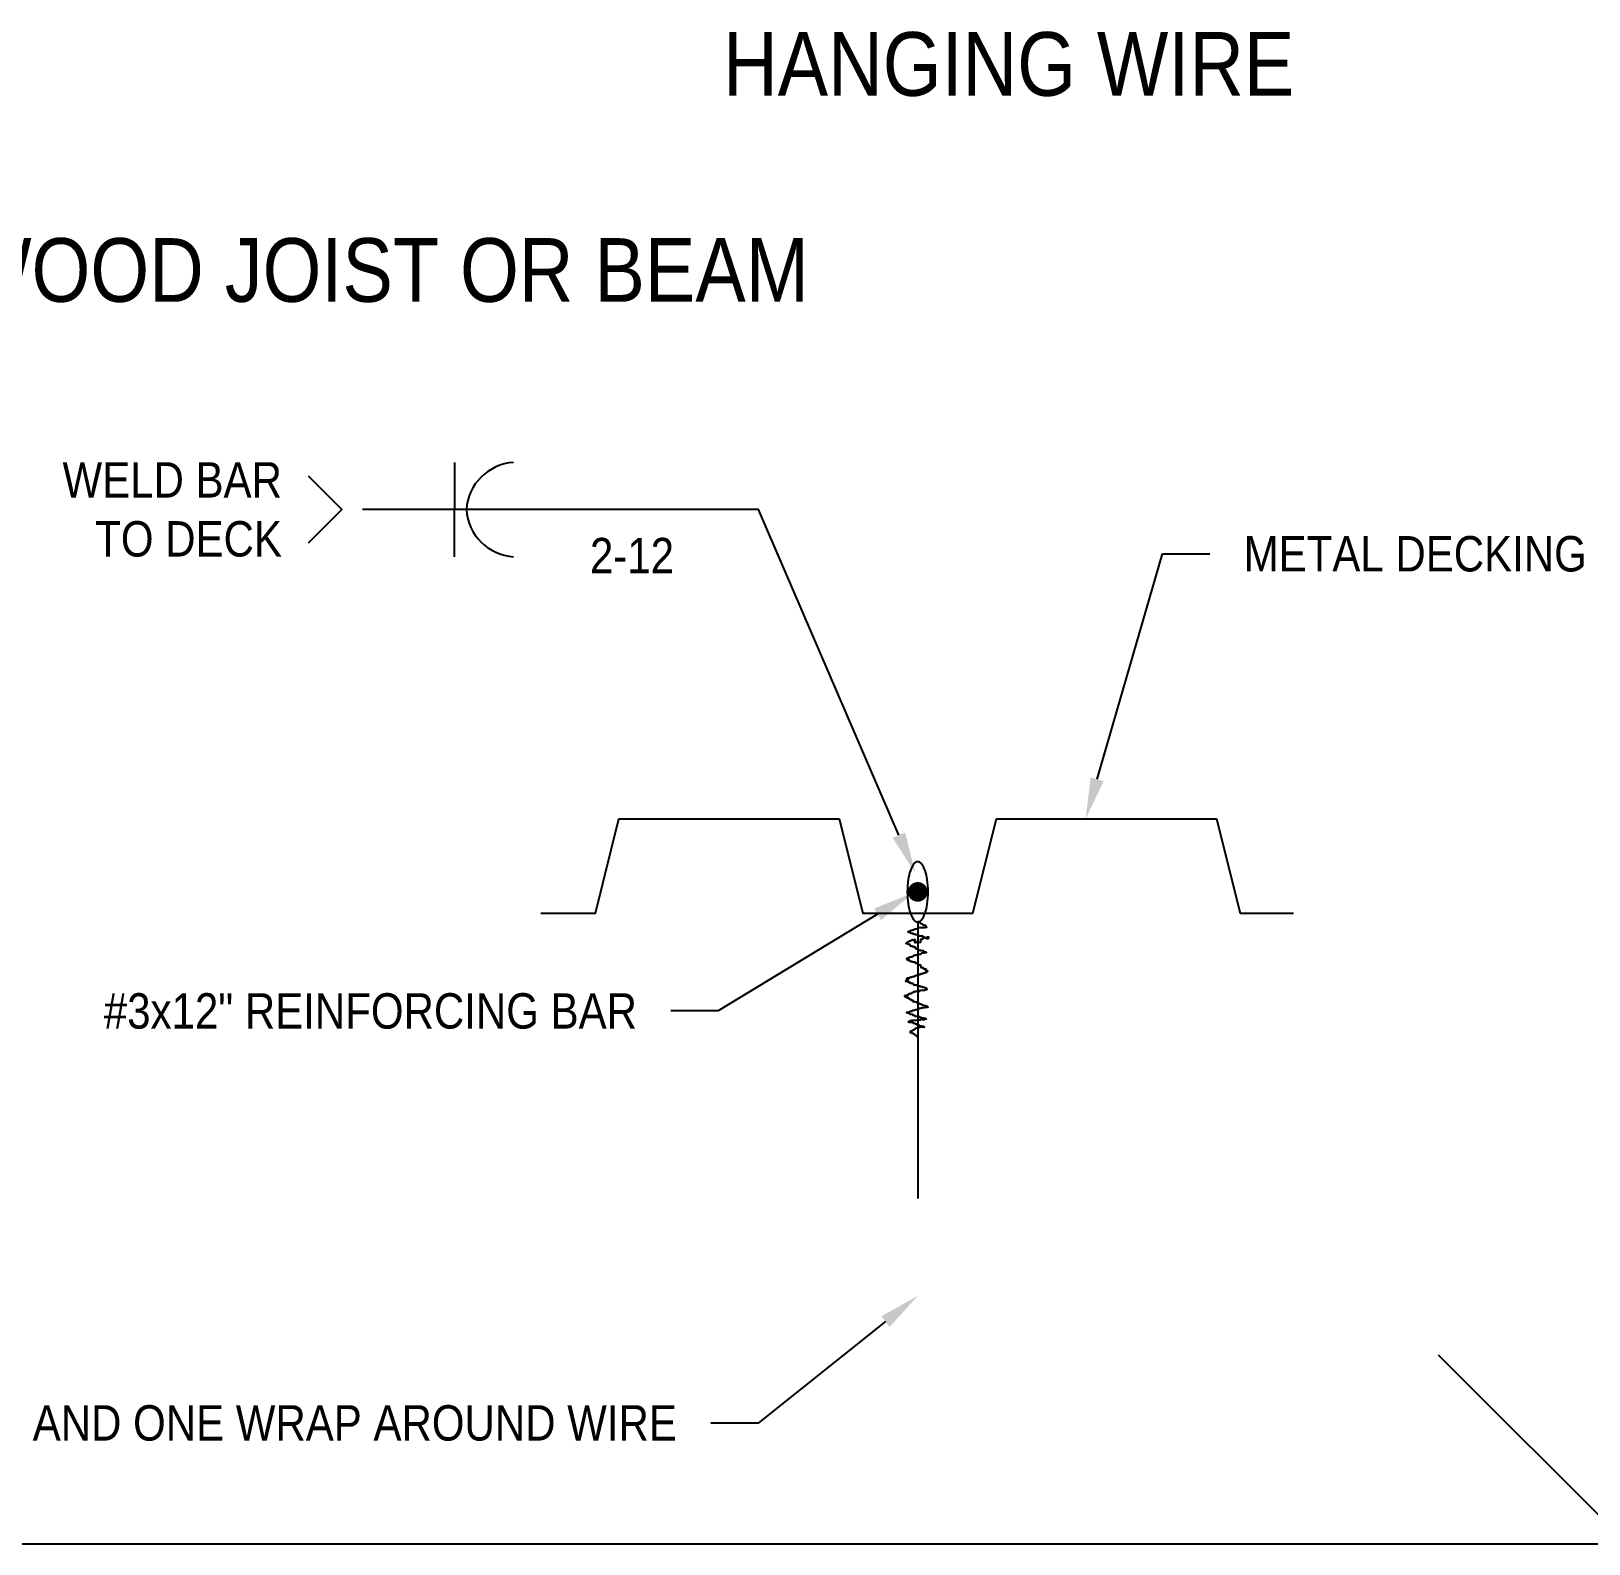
# Model space of a CAD drawing. Header units: inches. Extents: x -16404 to 14624, y -1591 to 16152.
# Drawn here: x -15196.56 to -15147.03, y 7532 to 7580.1 of the extents above; entities that cross this region are included whole.
import ezdxf
from ezdxf import colors
from ezdxf.entities.mleader import LeaderData, LeaderLine
from ezdxf.math import Vec2, Vec3

# ---------------------------------------------------------------- set-up
doc = ezdxf.new("R2010")
doc.units = ezdxf.units.IN
doc.header["$LTSCALE"] = 24
doc.header["$MEASUREMENT"] = 0
doc.linetypes.add('DASHED2', pattern=[0.375, 0.25, -0.125])
doc.layers.get('0').update_dxf_attribs({"linetype": 'CONTINUOUS'})
doc.layers.add('S-ANNO-GRID-NONPLOT', color=251, linetype='CONTINUOUS', plot=False)
for name, color, linetype in [('S-ANNO-NOTE', 4, 'CONTINUOUS'), ('S-ARCH', 1, 'CONTINUOUS'), ('S-REBAR', 7, 'CONTINUOUS'), ('S-STEEL', 4, 'CONTINUOUS')]:
    doc.layers.add(name, color=color, linetype=linetype)
doc.styles.add('Arial', font='arial.ttf', dxfattribs={"width": 0.85})

# ---------------------------------------------------------------- blocks, each defined once
blk = doc.blocks.new('Se_24x36_DETAILS_GRID')
at = {"linetype": 'DASHED2', "ltscale": 0.5}
blk.add_line((23.3023, 7.6667), (22.8023, 8.1667), dxfattribs=at)
blk.add_line((15.5348, 7.6667), (23.3023, 7.6667))

msp = doc.modelspace()

# ---------------------------------------------------------------- linework, layer by layer
at = {"layer": 'S-ANNO-NOTE'}
for p in [(-15183.09477, 7566.38625), (-15183.09477, 7563.38625)]:
    msp.add_line(p, (-15183.09477, 7564.88625), dxfattribs=at)
msp.add_lwpolyline([(-15187.74, 7563.82559), (-15186.67934, 7564.88625), (-15187.74, 7565.94691)], dxfattribs=at)
for centre, start, end in [((-15181.11389, 7564.78037), 93.772298, 176.227702), ((-15181.11389, 7564.99213), 183.772298, 266.227702)]:
    msp.add_arc(centre, 1.60937, start, end, dxfattribs=at)
at = {"layer": 'S-ARCH', "color": 2}
msp.add_line((-15168.36752, 7551.77368), (-15168.36752, 7542.97776), dxfattribs=at)
msp.add_lwpolyline([(-15168.69882, 7552.73056, 0.03562601), (-15168.67088, 7552.33891, 0.04775441), (-15168.60179, 7552.05395, 0.09098116), (-15168.47048, 7551.82181, 0.22219039), (-15168.36752, 7551.77368, 0.22219039), (-15168.26456, 7551.82181, 0.09098116), (-15168.13325, 7552.05395, 0.04775441), (-15168.06416, 7552.33891, 0.03562601), (-15168.03622, 7552.73056, 0.03562601), (-15168.06416, 7553.12221, 0.04775441), (-15168.13325, 7553.40718, 0.09098116), (-15168.26456, 7553.63931, 0.22219039), (-15168.36752, 7553.68744, 0.22219039), (-15168.47048, 7553.63931, 0.09098116), (-15168.60179, 7553.40718, 0.04775441), (-15168.67088, 7553.12221, 0.03562601)], format="xyb", close=True, dxfattribs=at)
msp.add_lwpolyline([(-15168.36627, 7551.78606), (-15168.34087, 7551.78606), (-15168.34087, 7551.7776), (-15168.3324, 7551.7776), (-15168.3324, 7551.76913), (-15168.31546, 7551.76913), (-15168.31546, 7551.76067), (-15168.307, 7551.76067), (-15168.307, 7551.7522), (-15168.29853, 7551.7522), (-15168.29853, 7551.74374), (-15168.29006, 7551.74374), (-15168.29006, 7551.73527), (-15168.26466, 7551.73527), (-15168.26466, 7551.7268), (-15168.24772, 7551.7268), (-15168.24772, 7551.71834), (-15168.23926, 7551.71834), (-15168.23926, 7551.70987), (-15168.22232, 7551.70987), (-15168.22232, 7551.70141), (-15168.21385, 7551.70141), (-15168.21385, 7551.69294), (-15168.19692, 7551.69294), (-15168.19692, 7551.68448), (-15168.18845, 7551.68448), (-15168.18845, 7551.67601), (-15168.17152, 7551.67601), (-15168.17152, 7551.66755), (-15168.12071, 7551.66755), (-15168.12071, 7551.63368), (-15168.10378, 7551.63368), (-15168.10378, 7551.61675), (-15168.09531, 7551.61675), (-15168.09531, 7551.60829), (-15168.08684, 7551.60829), (-15168.08684, 7551.59982), (-15168.14611, 7551.59982), (-15168.14611, 7551.59136), (-15168.23079, 7551.59136), (-15168.23079, 7551.59982), (-15168.24772, 7551.59982), (-15168.24772, 7551.59136), (-15168.28159, 7551.59136), (-15168.28159, 7551.58289), (-15168.34933, 7551.58289), (-15168.34933, 7551.57443), (-15168.36627, 7551.57443), (-15168.36627, 7551.56596), (-15168.3832, 7551.56596), (-15168.3832, 7551.55749), (-15168.40014, 7551.55749), (-15168.40014, 7551.54903), (-15168.43401, 7551.54903), (-15168.43401, 7551.54056), (-15168.45941, 7551.54056), (-15168.45941, 7551.5321), (-15168.47634, 7551.5321), (-15168.47634, 7551.52363), (-15168.51021, 7551.52363), (-15168.51021, 7551.51517), (-15168.54408, 7551.51517), (-15168.54408, 7551.5067), (-15168.55255, 7551.5067), (-15168.55255, 7551.49824), (-15168.58642, 7551.49824), (-15168.58642, 7551.48977), (-15168.60336, 7551.48977), (-15168.60336, 7551.48131), (-15168.63723, 7551.48131), (-15168.63723, 7551.47284), (-15168.65416, 7551.47284), (-15168.65416, 7551.46437), (-15168.6711, 7551.46437), (-15168.6711, 7551.45591), (-15168.67956, 7551.45591), (-15168.66263, 7551.45591), (-15168.66263, 7551.44744), (-15168.60336, 7551.44744), (-15168.60336, 7551.43051), (-15168.58642, 7551.43051), (-15168.58642, 7551.42205), (-15168.53562, 7551.42205), (-15168.53562, 7551.41358), (-15168.52715, 7551.41358), (-15168.52715, 7551.40512), (-15168.51868, 7551.40512), (-15168.51868, 7551.39665), (-15168.49328, 7551.39665), (-15168.49328, 7551.38819), (-15168.43401, 7551.38819), (-15168.43401, 7551.37972), (-15168.41707, 7551.37972), (-15168.41707, 7551.37125), (-15168.3578, 7551.37125), (-15168.3578, 7551.35432), (-15168.34933, 7551.35432), (-15168.34933, 7551.33739), (-15168.21385, 7551.33739), (-15168.21385, 7551.32046), (-15168.20539, 7551.32046), (-15168.20539, 7551.312), (-15168.18845, 7551.312), (-15168.18845, 7551.30353), (-15168.17998, 7551.30353), (-15168.17998, 7551.29506), (-15168.17152, 7551.29506), (-15168.17152, 7551.2866), (-15168.13765, 7551.2866), (-15168.13765, 7551.26967), (-15168.10378, 7551.26967), (-15168.10378, 7551.2612), (-15168.09531, 7551.2612), (-15168.09531, 7551.25274), (-15168.02757, 7551.25274), (-15168.02757, 7551.27813), (-15168.0191, 7551.27813), (-15168.0191, 7551.2866), (-15168.06991, 7551.2866), (-15168.06991, 7551.26967), (-15168.21385, 7551.26967), (-15168.21385, 7551.21888), (-15168.28159, 7551.21888), (-15168.28159, 7551.12576), (-15168.43401, 7551.12576), (-15168.43401, 7551.11729), (-15168.44247, 7551.11729), (-15168.44247, 7551.10882), (-15168.45094, 7551.10882), (-15168.45094, 7551.15115), (-15168.47634, 7551.15115), (-15168.46788, 7551.15115), (-15168.46788, 7551.15962), (-15168.45094, 7551.15962), (-15168.45094, 7551.16808), (-15168.44247, 7551.16808), (-15168.44247, 7551.17655), (-15168.43401, 7551.17655), (-15168.43401, 7551.19348), (-15168.45094, 7551.19348), (-15168.45094, 7551.20194), (-15168.52715, 7551.20194), (-15168.52715, 7551.19348), (-15168.56102, 7551.19348), (-15168.56102, 7551.18501), (-15168.58642, 7551.18501), (-15168.58642, 7551.17655), (-15168.59489, 7551.17655), (-15168.59489, 7551.16808), (-15168.62029, 7551.16808), (-15168.62029, 7551.15962), (-15168.63723, 7551.15962), (-15168.63723, 7551.15115), (-15168.64569, 7551.15115), (-15168.64569, 7551.14269), (-15168.6711, 7551.14269), (-15168.6711, 7551.13422), (-15168.68803, 7551.13422), (-15168.68803, 7551.12576), (-15168.70497, 7551.12576), (-15168.70497, 7551.11729), (-15168.71343, 7551.11729), (-15168.71343, 7551.10882), (-15168.7219, 7551.10882), (-15168.7219, 7551.10036), (-15168.73884, 7551.10036), (-15168.73884, 7551.09189), (-15168.7473, 7551.09189), (-15168.73884, 7551.09189), (-15168.73884, 7551.10036), (-15168.7219, 7551.10036), (-15168.7219, 7551.10882), (-15168.70497, 7551.10882), (-15168.7219, 7551.10882), (-15168.7219, 7551.10036), (-15168.73037, 7551.10036), (-15168.68803, 7551.10036), (-15168.68803, 7551.07496), (-15168.6711, 7551.07496), (-15168.6711, 7551.0665), (-15168.62029, 7551.0665), (-15168.62029, 7551.03263), (-15168.60336, 7551.03263), (-15168.60336, 7551.0157), (-15168.54408, 7551.0157), (-15168.54408, 7550.99031), (-15168.48481, 7550.99031), (-15168.48481, 7550.97338), (-15168.43401, 7550.97338), (-15168.43401, 7550.93105), (-15168.41707, 7550.93105), (-15168.41707, 7550.92258), (-15168.37473, 7550.92258), (-15168.37473, 7550.91412), (-15168.36627, 7550.91412), (-15168.36627, 7550.89719), (-15168.34933, 7550.89719), (-15168.34933, 7550.88872), (-15168.3324, 7550.88872), (-15168.3324, 7550.88026), (-15168.26466, 7550.88026), (-15168.26466, 7550.86332), (-15168.19692, 7550.86332), (-15168.19692, 7550.85486), (-15168.17998, 7550.85486), (-15168.17998, 7550.83793), (-15168.17152, 7550.83793), (-15168.17152, 7550.82946), (-15168.12071, 7550.82946), (-15168.12071, 7550.821), (-15168.11224, 7550.821), (-15168.11224, 7550.81253), (-15168.10378, 7550.81253), (-15168.10378, 7550.80407), (-15168.09531, 7550.80407), (-15168.09531, 7550.7956), (-15168.17152, 7550.7956), (-15168.17152, 7550.77867), (-15168.24772, 7550.77867), (-15168.24772, 7550.7702), (-15168.25619, 7550.7702), (-15168.25619, 7550.76174), (-15168.27313, 7550.76174), (-15168.27313, 7550.75327), (-15168.28159, 7550.75327), (-15168.28159, 7550.74481), (-15168.34933, 7550.74481), (-15168.34933, 7550.73634), (-15168.3578, 7550.73634), (-15168.3578, 7550.72788), (-15168.36627, 7550.72788), (-15168.36627, 7550.71941), (-15168.44247, 7550.71941), (-15168.44247, 7550.71095), (-15168.50175, 7550.71095), (-15168.50175, 7550.68555), (-15168.51868, 7550.68555), (-15168.51868, 7550.67708), (-15168.53562, 7550.67708), (-15168.53562, 7550.66862), (-15168.56949, 7550.66862), (-15168.56949, 7550.66015), (-15168.62029, 7550.66015), (-15168.62029, 7550.65169), (-15168.62876, 7550.65169), (-15168.62876, 7550.64322), (-15168.65416, 7550.64322), (-15168.65416, 7550.62629), (-15168.67956, 7550.62629), (-15168.67956, 7550.61783), (-15168.6965, 7550.61783), (-15168.6965, 7550.60936), (-15168.7219, 7550.60936), (-15168.7219, 7550.60089), (-15168.6606, 7550.60089), (-15168.6606, 7550.59243), (-15168.686, 7550.59243), (-15168.686, 7550.58396), (-15168.67754, 7550.58396), (-15168.67754, 7550.5755), (-15168.70497, 7550.5755), (-15168.70497, 7550.56703), (-15168.68803, 7550.56703), (-15168.68803, 7550.55857), (-15168.62876, 7550.55857), (-15168.62876, 7550.54164), (-15168.62029, 7550.54164), (-15168.62029, 7550.53317), (-15168.55255, 7550.53317), (-15168.55255, 7550.50777), (-15168.48481, 7550.50777), (-15168.48481, 7550.49931), (-15168.43401, 7550.49931), (-15168.43401, 7550.46545), (-15168.36627, 7550.46545), (-15168.36627, 7550.44005), (-15168.3578, 7550.44005), (-15168.3578, 7550.43158), (-15168.34933, 7550.43158), (-15168.34933, 7550.41465), (-15168.28159, 7550.41465), (-15168.28159, 7550.38079), (-15168.27313, 7550.38079), (-15168.27313, 7550.33), (-15168.19692, 7550.33), (-15168.19692, 7550.29614), (-15168.17998, 7550.29614), (-15168.17998, 7550.28767), (-15168.11224, 7550.28767), (-15168.11224, 7550.26228), (-15168.10378, 7550.26228), (-15168.10378, 7550.25381), (-15168.09531, 7550.25381), (-15168.09531, 7550.24534), (-15168.08684, 7550.24534), (-15168.08684, 7550.23688), (-15168.07837, 7550.23688), (-15168.07837, 7550.22841), (-15168.12011, 7550.22841), (-15168.12011, 7550.21995), (-15168.06084, 7550.21995), (-15168.06084, 7550.19455), (-15168.07778, 7550.19455), (-15168.07778, 7550.18609), (-15168.08684, 7550.18609), (-15168.08684, 7550.16915), (-15168.11224, 7550.16915), (-15168.11224, 7550.16069), (-15168.12071, 7550.16069), (-15168.12071, 7550.15222), (-15168.13765, 7550.15222), (-15168.13765, 7550.14376), (-15168.17998, 7550.14376), (-15168.17998, 7550.13529), (-15168.20539, 7550.13529), (-15168.20539, 7550.12683), (-15168.26466, 7550.12683), (-15168.26466, 7550.10143), (-15168.32393, 7550.10143), (-15168.32393, 7550.09297), (-15168.3324, 7550.09297), (-15168.3324, 7550.0845), (-15168.34933, 7550.0845), (-15168.34933, 7550.07603), (-15168.42554, 7550.07603), (-15168.42554, 7550.0591), (-15168.43401, 7550.0591), (-15168.43401, 7550.05064), (-15168.46788, 7550.05064), (-15168.46788, 7550.04217), (-15168.48481, 7550.04217), (-15168.48481, 7550.03371), (-15168.55255, 7550.03371), (-15168.55255, 7550.01678), (-15168.57795, 7550.01678), (-15168.57795, 7550.00831), (-15168.62876, 7550.00831), (-15168.62876, 7549.99138), (-15168.63723, 7549.99138), (-15168.63723, 7549.98291), (-15168.70497, 7549.98291), (-15168.70497, 7549.97445), (-15168.71343, 7549.97445), (-15168.71343, 7549.96598), (-15168.7219, 7549.96598), (-15168.7219, 7549.94905), (-15168.66907, 7549.94905), (-15168.66907, 7549.93212), (-15168.69447, 7549.93212), (-15168.69447, 7549.92366), (-15168.70294, 7549.92366), (-15168.70294, 7549.91519), (-15168.71987, 7549.91519), (-15168.71987, 7549.90672), (-15168.72834, 7549.90672), (-15168.72834, 7549.89826), (-15168.74528, 7549.89826), (-15168.74528, 7549.88979), (-15168.75374, 7549.88979), (-15168.66907, 7549.88979), (-15168.66907, 7549.88133), (-15168.67956, 7549.88133), (-15168.67956, 7549.87286), (-15168.6711, 7549.87286), (-15168.6711, 7549.8644), (-15168.61182, 7549.8644), (-15168.61182, 7549.839), (-15168.60336, 7549.839), (-15168.60336, 7549.83054), (-15168.51868, 7549.83054), (-15168.51868, 7549.80514), (-15168.51021, 7549.80514), (-15168.51021, 7549.79667), (-15168.50175, 7549.79667), (-15168.50175, 7549.77974), (-15168.43401, 7549.77974), (-15168.43401, 7549.77128), (-15168.3832, 7549.77128), (-15168.3832, 7549.74588), (-15168.29853, 7549.74588), (-15168.29853, 7549.72048), (-15168.23079, 7549.72048), (-15168.23079, 7549.71202), (-15168.21385, 7549.71202), (-15168.21385, 7549.70355), (-15168.15458, 7549.70355), (-15168.15458, 7549.68662), (-15168.14611, 7549.68662), (-15168.14611, 7549.67816), (-15168.09531, 7549.67816), (-15168.09531, 7549.66969), (-15168.09471, 7549.66969), (-15168.09471, 7549.65276), (-15168.08624, 7549.65276), (-15168.08624, 7549.64429), (-15168.07778, 7549.64429), (-15168.07778, 7549.63583), (-15168.06931, 7549.63583), (-15168.07837, 7549.63583), (-15168.07837, 7549.6189), (-15168.14611, 7549.6189), (-15168.14611, 7549.5935), (-15168.29853, 7549.5935), (-15168.29853, 7549.57657), (-15168.307, 7549.57657), (-15168.307, 7549.56811), (-15168.37473, 7549.56811), (-15168.37473, 7549.55964), (-15168.43401, 7549.55964), (-15168.43401, 7549.55117), (-15168.50175, 7549.55117), (-15168.50175, 7549.53424), (-15168.51868, 7549.53424), (-15168.51868, 7549.52578), (-15168.53562, 7549.52578), (-15168.53562, 7549.51731), (-15168.55255, 7549.51731), (-15168.55255, 7549.50885), (-15168.56102, 7549.50885), (-15168.56102, 7549.50038), (-15168.58642, 7549.50038), (-15168.58642, 7549.49192), (-15168.65416, 7549.49192), (-15168.65416, 7549.47498), (-15168.6711, 7549.47498), (-15168.6711, 7549.46652), (-15168.6606, 7549.46652), (-15168.6606, 7549.45805), (-15168.66907, 7549.45805), (-15168.66907, 7549.44959), (-15168.67754, 7549.44959), (-15168.67754, 7549.44112), (-15168.69447, 7549.44112), (-15168.69447, 7549.43266), (-15168.77915, 7549.43266), (-15168.77915, 7549.41573), (-15168.78761, 7549.41573), (-15168.78761, 7549.40726), (-15168.70294, 7549.40726), (-15168.70294, 7549.3988), (-15168.7219, 7549.3988), (-15168.7219, 7549.3734), (-15168.71343, 7549.3734), (-15168.71343, 7549.36493), (-15168.65416, 7549.36493), (-15168.65416, 7549.33954), (-15168.64569, 7549.33954), (-15168.64569, 7549.33107), (-15168.63723, 7549.33107), (-15168.63723, 7549.32261), (-15168.58642, 7549.32261), (-15168.58642, 7549.30567), (-15168.57795, 7549.30567), (-15168.57795, 7549.28874), (-15168.51868, 7549.28874), (-15168.51868, 7549.24642), (-15168.45941, 7549.24642), (-15168.45941, 7549.22949), (-15168.40014, 7549.22949), (-15168.40014, 7549.20409), (-15168.3832, 7549.20409), (-15168.3832, 7549.19562), (-15168.32393, 7549.19562), (-15168.32393, 7549.17869), (-15168.31546, 7549.17869), (-15168.31546, 7549.17023), (-15168.26466, 7549.17023), (-15168.26466, 7549.16176), (-15168.24772, 7549.16176), (-15168.24772, 7549.14483), (-15168.23926, 7549.14483), (-15168.23926, 7549.13636), (-15168.21385, 7549.13636), (-15168.21385, 7549.1279), (-15168.15458, 7549.1279), (-15168.15458, 7549.11943), (-15168.13765, 7549.11943), (-15168.13765, 7549.11097), (-15168.08684, 7549.11097), (-15168.08684, 7549.1025), (-15168.07837, 7549.1025), (-15168.07837, 7549.09404), (-15168.06991, 7549.09404), (-15168.06991, 7549.08557), (-15168.06144, 7549.08557), (-15168.06144, 7549.07711), (-15168.05297, 7549.07711), (-15168.05297, 7549.06864), (-15168.03604, 7549.06864), (-15168.08684, 7549.06864), (-15168.08684, 7549.05171), (-15168.15458, 7549.05171), (-15168.15458, 7549.04324), (-15168.22232, 7549.04324), (-15168.22232, 7549.03478), (-15168.27313, 7549.03478), (-15168.27313, 7549.01785), (-15168.3324, 7549.01785), (-15168.3324, 7549.00938), (-15168.34087, 7549.00938), (-15168.34087, 7548.99245), (-15168.36627, 7548.99245), (-15168.36627, 7548.98399), (-15168.43401, 7548.98399), (-15168.43401, 7548.97552), (-15168.45094, 7548.97552), (-15168.45094, 7548.96706), (-15168.46788, 7548.96706), (-15168.46788, 7548.95859), (-15168.53562, 7548.95859), (-15168.53562, 7548.95012), (-15168.54408, 7548.95012), (-15168.54408, 7548.94166), (-15168.56949, 7548.94166), (-15168.56949, 7548.93319), (-15168.57795, 7548.93319), (-15168.57795, 7548.92473), (-15168.60336, 7548.92473), (-15168.60336, 7548.91626), (-15168.63723, 7548.91626), (-15168.63723, 7548.9078), (-15168.65416, 7548.9078), (-15168.65416, 7548.89933), (-15168.6965, 7548.89933), (-15168.6965, 7548.89087), (-15168.7219, 7548.89087), (-15168.70497, 7548.89087), (-15168.70497, 7548.8824), (-15168.63723, 7548.8824), (-15168.63723, 7548.86547), (-15168.62876, 7548.86547), (-15168.62876, 7548.857), (-15168.62029, 7548.857), (-15168.62029, 7548.84854), (-15168.60336, 7548.84854), (-15168.60336, 7548.84007), (-15168.53562, 7548.84007), (-15168.53562, 7548.82314), (-15168.51868, 7548.82314), (-15168.51868, 7548.81468), (-15168.46788, 7548.81468), (-15168.46788, 7548.78928), (-15168.45094, 7548.78928), (-15168.45094, 7548.78081), (-15168.3832, 7548.78081), (-15168.3832, 7548.77235), (-15168.31546, 7548.77235), (-15168.31546, 7548.74695), (-15168.26466, 7548.74695), (-15168.26466, 7548.73002), (-15168.19692, 7548.73002), (-15168.19692, 7548.72156), (-15168.18845, 7548.72156), (-15168.18845, 7548.71309), (-15168.12071, 7548.71309), (-15168.12071, 7548.70463), (-15168.11224, 7548.70463), (-15168.11224, 7548.69616), (-15168.10378, 7548.69616), (-15168.10378, 7548.68769), (-15168.09531, 7548.68769), (-15168.16305, 7548.68769), (-15168.16305, 7548.6623), (-15168.21385, 7548.6623), (-15168.21385, 7548.67076), (-15168.27313, 7548.67076), (-15168.27313, 7548.6623), (-15168.29006, 7548.6623), (-15168.29006, 7548.65383), (-15168.36627, 7548.65383), (-15168.36627, 7548.64537), (-15168.55255, 7548.64537), (-15168.55255, 7548.6369), (-15168.56949, 7548.6369), (-15168.56949, 7548.62844), (-15168.60336, 7548.62844), (-15168.60336, 7548.61997), (-15168.62876, 7548.61997), (-15168.62876, 7548.6115), (-15168.65416, 7548.6115), (-15168.65416, 7548.60304), (-15168.66263, 7548.60304), (-15168.66263, 7548.59457), (-15168.6711, 7548.59457), (-15168.65416, 7548.59457), (-15168.65416, 7548.58611), (-15168.51868, 7548.58611), (-15168.51868, 7548.56918), (-15168.51021, 7548.56918), (-15168.51021, 7548.56071), (-15168.45941, 7548.56071), (-15168.45941, 7548.54378), (-15168.45094, 7548.54378), (-15168.45094, 7548.53532), (-15168.40014, 7548.53532), (-15168.40014, 7548.50145), (-15168.3324, 7548.50145), (-15168.3324, 7548.48452), (-15168.32393, 7548.48452), (-15168.32393, 7548.47606), (-15168.31546, 7548.47606), (-15168.31546, 7548.46759), (-15168.25619, 7548.46759), (-15168.25619, 7548.45913), (-15168.18845, 7548.45913), (-15168.18845, 7548.45066), (-15168.17998, 7548.45066), (-15168.17998, 7548.44219), (-15168.16305, 7548.44219), (-15168.16305, 7548.43373), (-15168.15458, 7548.43373), (-15168.29006, 7548.43373), (-15168.29006, 7548.42526), (-15168.29853, 7548.42526), (-15168.29853, 7548.4168), (-15168.36627, 7548.4168), (-15168.36627, 7548.40833), (-15168.37473, 7548.40833), (-15168.37473, 7548.39987), (-15168.42554, 7548.39987), (-15168.42554, 7548.3914), (-15168.43401, 7548.3914), (-15168.43401, 7548.38294), (-15168.44247, 7548.38294), (-15168.44247, 7548.37447), (-15168.45941, 7548.37447), (-15168.45941, 7548.36601), (-15168.46788, 7548.36601), (-15168.46788, 7548.35754), (-15168.48481, 7548.35754), (-15168.48481, 7548.34907), (-15168.49328, 7548.34907), (-15168.49328, 7548.34061), (-15168.50175, 7548.34061), (-15168.50175, 7548.33214), (-15168.51868, 7548.33214), (-15168.51868, 7548.32368), (-15168.53562, 7548.32368), (-15168.53562, 7548.31521), (-15168.55255, 7548.31521), (-15168.55255, 7548.30675), (-15168.57795, 7548.30675), (-15168.57795, 7548.29828), (-15168.58642, 7548.29828), (-15168.58642, 7548.28982), (-15168.60336, 7548.28982), (-15168.60336, 7548.26442), (-15168.59489, 7548.26442), (-15168.59489, 7548.25595), (-15168.56949, 7548.25595), (-15168.56949, 7548.24749), (-15168.55255, 7548.24749), (-15168.55255, 7548.23902), (-15168.51021, 7548.23902), (-15168.51021, 7548.23056), (-15168.50175, 7548.23056), (-15168.50175, 7548.22209), (-15168.49328, 7548.22209), (-15168.49328, 7548.21363), (-15168.48481, 7548.21363), (-15168.48481, 7548.20516), (-15168.46788, 7548.20516), (-15168.46788, 7548.1967), (-15168.45941, 7548.1967), (-15168.45941, 7548.18823), (-15168.44247, 7548.18823), (-15168.44247, 7548.17976), (-15168.43401, 7548.17976), (-15168.43401, 7548.1713), (-15168.42554, 7548.1713), (-15168.42554, 7548.16283), (-15168.41707, 7548.16283), (-15168.41707, 7548.15437), (-15168.4086, 7548.15437), (-15168.4086, 7548.1459), (-15168.40014, 7548.1459), (-15168.40014, 7548.13744), (-15168.39167, 7548.13744), (-15168.39167, 7548.12897), (-15168.3832, 7548.12897), (-15168.3832, 7548.12051), (-15168.37473, 7548.12051), (-15168.37473, 7548.11204), (-15168.36627, 7548.11204)], dxfattribs=at)
msp.add_lwpolyline([(-15168.36752, 7535.2896, 0, 0.5, 0), (-15168.36752, 7536.7896, 0, 0, 0), (-15168.36752, 7542.97776, 0, 0, 0)], format="xyseb", dxfattribs=at)
at = {"layer": 'S-REBAR', "const_width": 0.3125}
msp.add_lwpolyline([(-15168.52377, 7552.73056, 1), (-15168.21127, 7552.73056, 1)], format="xyb", close=True, dxfattribs=at)
at = {"layer": 'S-STEEL'}
msp.add_lwpolyline([(-15180.34804, 7552.05083), (-15178.61752, 7552.05083), (-15177.86752, 7555.05083), (-15170.86752, 7555.05083), (-15170.11752, 7552.05083), (-15166.61752, 7552.05083), (-15165.86752, 7555.05083), (-15158.86752, 7555.05083), (-15158.11752, 7552.05083), (-15156.42021, 7552.05083)], dxfattribs=at)

# ---------------------------------------------------------------- block references
at = {"layer": 'S-ANNO-GRID-NONPLOT', "xscale": 12, "yscale": 12, "zscale": 12}
msp.add_blockref('Se_24x36_DETAILS_GRID', (-15425.43172, 7440), dxfattribs=at)

# ---------------------------------------------------------------- texts
at = {"layer": 'S-ANNO-NOTE', "color": 6, "char_height": 2.025, "attachment_point": 8, "style": 'Arial'}
for s, insert, width in [('HANGING WIRE', (-15165.47417, 7578.01626), 31.0800653), (' C:  AT WOOD JOIST OR BEAM', (-15189.3976, 7571.46501), 56.4519575)]:
    msp.add_mtext(s, dxfattribs=dict(at, insert=insert, width=width))
at = {"layer": 'S-ANNO-NOTE', "char_height": 1.125, "style": 'Arial'}
for s, insert, width, attachment_point in [('WELD BAR TO DECK', (-15188.58362, 7564.88625), 7.5895086, 6), ('\\A1;2-12', (-15176.11702, 7563.98661), 3.6570708, 3)]:
    msp.add_mtext(s, dxfattribs=dict(at, insert=insert, width=width, attachment_point=attachment_point))

# ---------------------------------------------------------------- leaders
at = {"layer": 'S-ANNO-NOTE'}
ml = msp.add_multileader_mtext('Standard', dxfattribs=at)
ml.set_content('\\A1;WELDED ATTACHMENT TO STEEL PLATE @12"O.C. PER ATTACHMENT PATTERN', color=4, style='Arial')
ml.set_leader_properties(color=2)
ml.build(insert=Vec2(0, 0))
ml.multileader.update_dxf_attribs({"dogleg_length": 0.36, "arrow_head_size": 0.875, "scale": 8})
ctx = ml.context
ctx.base_point, ctx.scale, ctx.char_height, ctx.arrow_head_size, ctx.landing_gap_size, ctx.plane_origin = Vec3(-15269.51796, 7570.87906), 8, 0.75, 0.875, 0.72, Vec3(-15224.10006, 7841.47628)
notes = []
notes.append((ctx, [(1, (1, 1, 0), (-15270.51796, 7570.87906), (1, 0), 1, [(0, [(-15273.8778, 7562.90577)], 0, [])])]))
ctx.mtext.insert, ctx.mtext.width, ctx.mtext.flow_direction = Vec3(-15268.79796, 7571.26046), 12.7661954, 5
ml = msp.add_multileader_mtext('Standard', dxfattribs=at)
ml.set_content('', color=4, style='Arial')
ml.set_leader_properties(color=2)
ml.build(insert=Vec2(0, 0))
ml.multileader.update_dxf_attribs({"dogleg_length": 1.21451, "arrow_head_size": 1.3125, "scale": 12})
ctx = ml.context
ctx.base_point, ctx.scale, ctx.char_height, ctx.arrow_head_size, ctx.landing_gap_size, ctx.plane_origin = Vec3(-15188.17934, 7564.88625), 12, 1.125, 1.3125, 1.08, Vec3(-15167.05621, 7557.85565)
ctx.text_align_type = 2
notes.append((ctx, [(0, (1, 1, 0), (-15173.4268, 7564.88625), (-1, 0), 12.59253, [(0, [(-15168.44693, 7553.32671)], 0, [])])]))
ctx.mtext.insert, ctx.mtext.alignment, ctx.mtext.flow_direction = Vec3(-15187.09934, 7565.44875), 3, 5
ml = msp.add_multileader_mtext('Standard', dxfattribs=at)
ml.set_content('\\A1;METAL DECKING PER PLAN', color=4, style='Arial')
ml.set_leader_properties(color=2)
ml.build(insert=Vec2(0, 0))
ml.multileader.update_dxf_attribs({"dogleg_length": 0.36, "arrow_head_size": 1.3125, "scale": 12})
ctx = ml.context
ctx.base_point, ctx.scale, ctx.char_height, ctx.arrow_head_size, ctx.landing_gap_size, ctx.plane_origin = Vec3(-15159.08349, 7563.48178), 12, 1.125, 1.3125, 1.08, Vec3(-15210.06295, 7867.32644)
notes.append((ctx, [(0, (1, 1, 0), (-15160.58349, 7563.48178), (1, 0), 1.5, [(0, [(-15163.0288, 7555.05083)], 0, [])])]))
ctx.mtext.insert, ctx.mtext.width, ctx.mtext.flow_direction = Vec3(-15158.00349, 7564.04466), 12.5290698, 5
ml = msp.add_multileader_mtext('Standard', dxfattribs=at)
ml.set_content('\\A1;#3x12" REINFORCING BAR', color=4, style='Arial')
ml.set_leader_properties(color=2)
ml.build(insert=Vec2(0, 0))
ml.multileader.update_dxf_attribs({"dogleg_length": 0.36, "arrow_head_size": 1.3125, "scale": 12})
ctx = ml.context
ctx.base_point, ctx.scale, ctx.char_height, ctx.arrow_head_size, ctx.landing_gap_size, ctx.plane_origin = Vec3(-15192.11359, 7548.94596), 12, 1.125, 1.3125, 1.08, Vec3(-15129.66214, 7830.98717)
ctx.text_align_type = 2
notes.append((ctx, [(0, (1, 1, 0), (-15174.71451, 7548.94596), (-1, 0), 1.5, [(0, [(-15168.52014, 7552.69706)], 0, [])])]))
ctx.mtext.insert, ctx.mtext.width, ctx.mtext.alignment, ctx.mtext.flow_direction = Vec3(-15177.29451, 7549.50846), 15.3542418, 3, 5
ml = msp.add_multileader_mtext('Standard', dxfattribs=at)
ml.set_content('\\A1;WELDED ATTACHMENT TO BEAM FLANGE @12"O.C. PER ATTACHMENT PATTERN', color=4, style='Arial')
ml.set_leader_properties(color=2)
ml.build(insert=Vec2(0, 0))
ml.multileader.update_dxf_attribs({"dogleg_length": 0.36, "arrow_head_size": 0.875, "scale": 8})
ctx = ml.context
ctx.base_point, ctx.scale, ctx.char_height, ctx.arrow_head_size, ctx.landing_gap_size, ctx.plane_origin = Vec3(-15267.41414, 7543.81474), 8, 0.75, 0.875, 0.72, Vec3(-15204.01692, 7814.41196)
notes.append((ctx, [(1, (1, 1, 0), (-15268.41414, 7543.81474), (1, 0), 1, [(0, [(-15271.77397, 7535.84145)], 0, [])])]))
ctx.mtext.insert, ctx.mtext.width, ctx.mtext.flow_direction = Vec3(-15266.69414, 7544.19614), 10.7013052, 5
ml = msp.add_multileader_mtext('Standard', dxfattribs=at)
ml.set_content('\\A1;HANGER WIRE-TIE TO #3 BAR w/ 3 WRAPS AROUND BAR AND ONE WRAP AROUND WIRE', color=4, style='Arial')
ml.set_leader_properties(color=2)
ml.build(insert=Vec2(0, 0))
ml.multileader.update_dxf_attribs({"dogleg_length": 0.36, "arrow_head_size": 1.3125, "scale": 12})
ctx = ml.context
ctx.base_point, ctx.scale, ctx.char_height, ctx.arrow_head_size, ctx.landing_gap_size, ctx.plane_origin = Vec3(-15193.93502, 7535.83654), 12, 1.125, 1.3125, 1.08, Vec3(-15129.66214, 7823.25817)
ctx.text_align_type = 2
notes.append((ctx, [(0, (1, 1, 0), (-15173.44606, 7535.83654), (-1, 0), 1.5, [(0, [(-15168.36752, 7539.88368)], 0, [])])]))
ctx.mtext.insert, ctx.mtext.width, ctx.mtext.alignment, ctx.mtext.flow_direction = Vec3(-15176.02606, 7536.40863), 17.7858413, 3, 5
for ctx, leaders in notes:
    for number, flags, end, landing, length, lines in leaders:
        leader = LeaderData()
        leader.index, (leader.has_last_leader_line, leader.has_dogleg_vector, leader.attachment_direction) = number, flags
        leader.last_leader_point, leader.dogleg_vector, leader.dogleg_length = Vec3(end), Vec3(landing), length
        for number, points, colour, breaks in lines:
            line = LeaderLine()
            line.index, line.vertices, line.color, line.breaks = number, Vec3.list(points), colors.encode_raw_color(colour), breaks
            leader.lines.append(line)
        ctx.leaders.append(leader)

doc.saveas('drawing.dxf')
